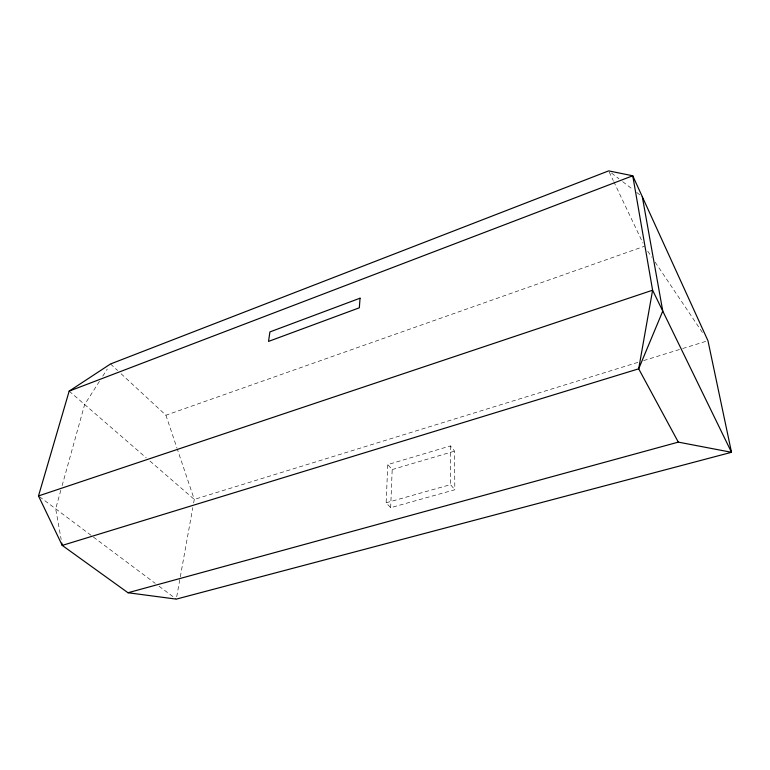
<?xml version="1.0" encoding="UTF-8"?>
<svg xmlns="http://www.w3.org/2000/svg" width="770" height="770" viewBox="0 0 770 770"><rect width="100%" height="100%" fill="white"/><g stroke="black" fill="none" stroke-linecap="round" stroke-linejoin="round"><path stroke-width="0.58" stroke-dasharray="3.85 2.89" d="M390.669 507.671L392.19 469.565L387.782 464.599L450.411 445.917L454.579 451.133L454.81 489.758L390.669 507.671L386.136 502.791L387.782 464.599M176.705 596.769L180.093 578.01M180.305 576.836L192.798 507.632M193.645 502.935L194.281 499.422L177.408 449.362M60.83 490.278L55.681 508.816L61.186 539.51M62.12 485.639L84.652 404.519L99.532 381.208M102.766 376.135L107.3 369.042M121.082 373.739L165.916 415.232L644.442 246.265M637.858 362.381L194.281 499.422L149.881 460.989M643.604 360.601L681.527 348.887M682.672 348.531L707.957 340.715M392.19 469.565L454.579 451.133M386.136 502.791L450.527 484.628L454.81 489.758M39.453 496.669L155.222 583.352M159.053 586.22L176.282 599.118M611.467 173.038L618.945 178.784M622.689 181.662L632.969 189.564M636.713 192.442L640.447 195.32M69.175 391.122L146.262 457.852M110.534 363.969L117.569 370.486M647.782 251.232L651.795 257.199M655.135 262.175L702.606 332.765M609.176 171.96L613.266 180.575M613.777 181.653L642.912 243.031M165.916 415.232L177.033 448.217M450.411 445.917L450.527 484.628"/><path stroke-width="1.16" d="M38.5 495.947L69.175 391.122L110.534 363.969L608.666 170.882L632.757 175.781L707.957 340.715L731.5 452.298L176.282 599.118L127.993 592.746L62.245 545.41L38.5 495.947L652.604 290.213L632.757 175.781L69.175 391.122M127.993 592.746L678.312 442.124L731.5 452.298L652.604 290.213L638.686 368.82L678.312 442.124M642.315 196.754L662.768 311.09L638.686 368.82L62.245 545.41L61.821 543.052M360.033 298.202L359.34 307.798L268.538 341.408L269.904 331.928L360.033 298.202"/></g></svg>
